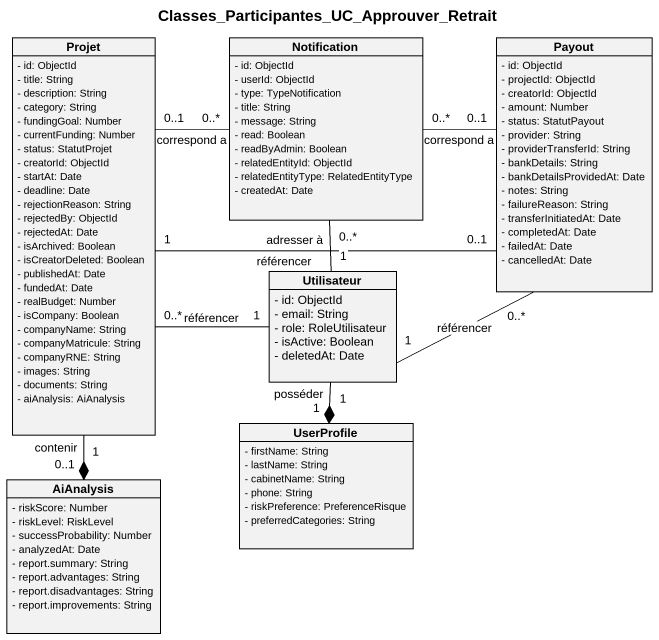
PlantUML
@startuml
title Classes_Participantes_UC_Approuver_Retrait
hide circle
hide empty members
skinparam classAttributeIconSize 0
class Projet {
  - id: ObjectId
  - title: String
  - description: String
  - category: String
  - fundingGoal: Number
  - currentFunding: Number
  - status: StatutProjet
  - creatorId: ObjectId
  - startAt: Date
  - deadline: Date
  - rejectionReason: String
  - rejectedBy: ObjectId
  - rejectedAt: Date
  - isArchived: Boolean
  - isCreatorDeleted: Boolean
  - publishedAt: Date
  - fundedAt: Date
  - realBudget: Number
  - isCompany: Boolean
  - companyName: String
  - companyMatricule: String
  - companyRNE: String
  - images: String
  - documents: String
  - aiAnalysis: AiAnalysis
}
class Notification {
  - id: ObjectId
  - userId: ObjectId
  - type: TypeNotification
  - title: String
  - message: String
  - read: Boolean
  - readByAdmin: Boolean
  - relatedEntityId: ObjectId
  - relatedEntityType: RelatedEntityType
  - createdAt: Date
}
class Payout {
  - id: ObjectId
  - projectId: ObjectId
  - creatorId: ObjectId
  - amount: Number
  - status: StatutPayout
  - provider: String
  - providerTransferId: String
  - bankDetails: String
  - bankDetailsProvidedAt: Date
  - notes: String
  - failureReason: String
  - transferInitiatedAt: Date
  - completedAt: Date
  - failedAt: Date
  - cancelledAt: Date
}
class Utilisateur {
  - id: ObjectId
  - email: String
  - role: RoleUtilisateur
  - isActive: Boolean
  - deletedAt: Date
}
class UserProfile {
  - firstName: String
  - lastName: String
  - cabinetName: String
  - phone: String
  - riskPreference: PreferenceRisque
  - preferredCategories: String
}
class AiAnalysis {
  - riskScore: Number
  - riskLevel: RiskLevel
  - successProbability: Number
  - analyzedAt: Date
  - report.summary: String
  - report.advantages: String
  - report.disadvantages: String
  - report.improvements: String
}
Projet "1" -right- "0..1" Payout : référencer
Projet "1" --* "0..1" AiAnalysis : contenir
Notification "0..*" -left- "0..1" Projet : correspond a
Notification "0..*" -right- "0..1" Payout : correspond a
Notification "0..*" -- "1" Utilisateur : adresser à
Payout "0..*" -- "1" Utilisateur : référencer
Utilisateur "1" -left- "0..*" Projet : référencer
Utilisateur "1" --* "1" UserProfile : posséder
@enduml
